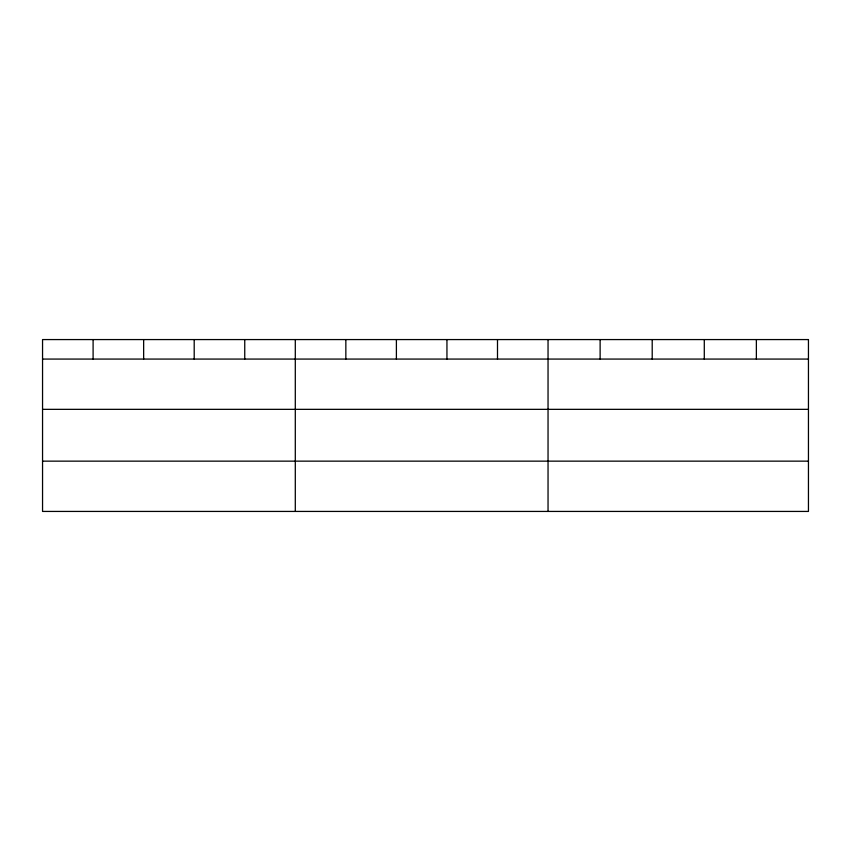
<?xml version="1.0" encoding="UTF-8"?>
<svg xmlns="http://www.w3.org/2000/svg" width="851" height="851" viewBox="0 0 851 851"><rect width="100%" height="100%" fill="white"/><g stroke="black" fill="none" stroke-linecap="round" stroke-linejoin="round"><path stroke-width="1.28" d="M42.55 359.069L808.45 359.069M42.55 409.342L808.45 409.342M42.55 461.146L808.45 461.146M756.369 339.57L756.369 359.069M704.288 339.57L704.288 359.069M652.206 339.57L652.206 359.069M600.125 339.57L600.125 359.069M548.044 339.57L548.044 511.43M497.495 339.57L497.495 359.069M446.945 339.57L446.945 359.069M396.396 339.57L396.396 359.069M345.846 339.57L345.846 359.069M295.297 339.57L295.297 511.43M244.748 339.57L244.748 359.069M194.198 339.57L194.198 359.069M143.649 339.57L143.649 359.069M93.099 339.57L93.099 359.069M808.45 339.57L42.55 339.57L42.55 511.43L808.45 511.43L808.45 339.57"/></g></svg>
